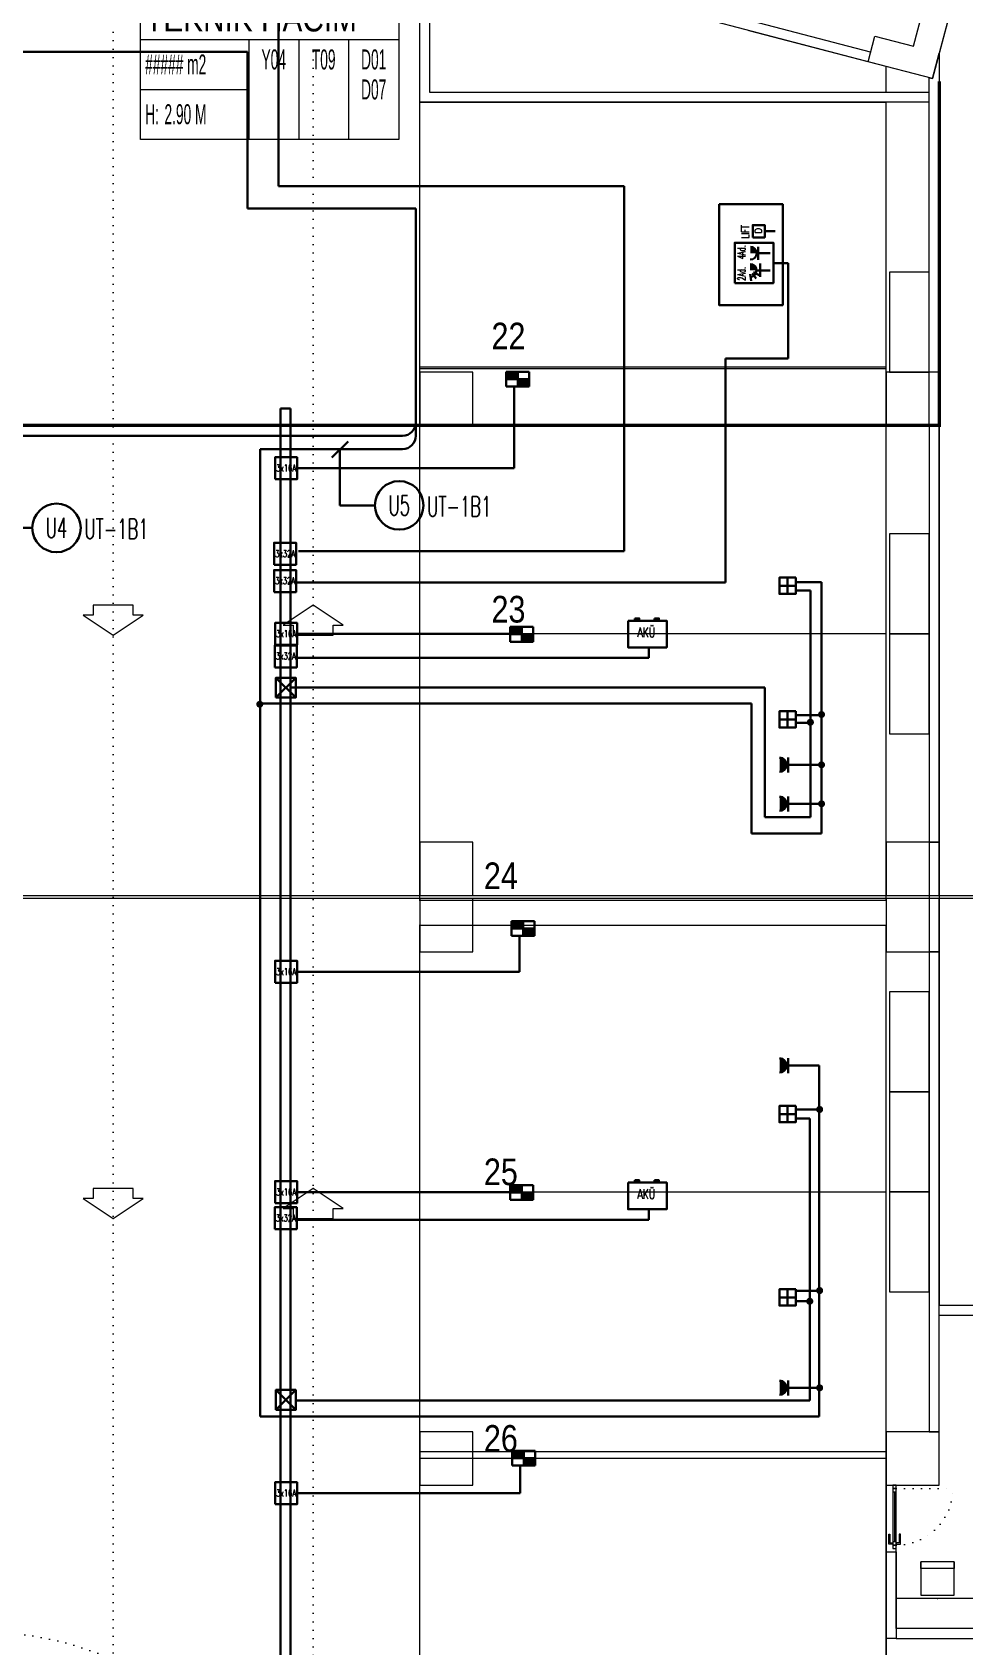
# Model space of a CAD drawing. Header units: metres. Extents: x -13194 to 152406, y -4219 to 19791.
# Drawn here: x 58534 to 59932, y 4559 to 6980 of the extents above; entities that cross this region are included whole.
import ezdxf
from ezdxf.enums import TextEntityAlignment as Align

# ---------------------------------------------------------------- set-up
doc = ezdxf.new("R2010")
doc.units = ezdxf.units.M
doc.header["$LTSCALE"] = 100
doc.header["$MEASUREMENT"] = 0
doc.linetypes.add('DOT2', pattern=[0.125, 0, -0.125])
doc.linetypes.add('HIDDEN', pattern=[0.375, 0.25, -0.125])
doc.layers.get('0').update_dxf_attribs({"color": 9, "lineweight": 9})
for name, color, linetype, lineweight in [('00', 9, 'Continuous', 9), ('01', 9, 'Continuous', 9), ('05', 9, 'Continuous', 9), ('06B', 9, 'Continuous', 9), ('06D', 9, 'Continuous', 9), ('10', 9, 'Continuous', 9), ('15', 9, 'Continuous', 9), ('20', 9, 'DOT2', 9), ('21', 9, 'Continuous', 9), ('21_mahal200', 9, 'Continuous', 9), ('30', 41, 'Continuous', 9), ('E-BUSBAR', 7, 'Continuous', 30), ('E-DATA LIFT PRIZI', 7, 'Continuous', 30), ('E-DUVARA MONTE PRİZ KUTUSU', 7, 'Continuous', 30), ('E-EKİPMAN PANOSU', 7, 'Continuous', 30), ('E-KABLO', 7, 'Continuous', 30), ('E-KOMBİNE ETANŞ PRİZ (2x1 FAZ+4x3 FAZ)', 7, 'Continuous', 30), ('E-LINYE', 7, 'Continuous', 30), ('E-UPS PRİZ', 7, 'Continuous', 30)]:
    doc.layers.add(name, color=color, linetype=linetype, lineweight=lineweight)
doc.styles.add('Arial', font='arial.ttf', dxfattribs={"height": 2.5})
doc.styles.add('E-YAZI', font='txttw.shx')
doc.styles.add('MuuM_TEXT-STANDART', font='ARIALN.TTF')

# ---------------------------------------------------------------- blocks, each defined once
blk = doc.blocks.new('10_DUVARA MONTE PRİZ KUTUSU')
at = {"layer": 'E-DUVARA MONTE PRİZ KUTUSU', "color": 4}
for p, q in [((24.5, 0), (-24.5, 0)), ((0, 24.5), (0, -24.5))]:
    blk.add_line(p, q, dxfattribs=at)
blk.add_lwpolyline([(-24.5, -24.5), (24.5, -24.5), (24.5, 24.5), (-24.5, 24.5)], close=True, dxfattribs=at)
blk = doc.blocks.new('100_UPS PRİZ')
at = {"layer": 'E-UPS PRİZ', "color": 4}
for p, q in [((-1.22, 2.14), (1.28, 2.14)), ((0, 2.4), (0, 0))]:
    blk.add_line(p, q, dxfattribs=at)
at = {"layer": 'E-UPS PRİZ', "color": 4, "const_width": 1.2}
blk.add_lwpolyline([(-0.6, 3.58, 0.97398), (0.6, 3.58, 0.97398)], format="xyb", dxfattribs=at)
at = {"layer": 'E-UPS PRİZ', "color": 4}
blk.add_arc((0, 3.6), 1.2, 180.7551, 0.7551, dxfattribs=at)
blk = doc.blocks.new('BUSBAR ÇIKIŞ')
at = {"layer": 'E-BUSBAR'}
for p, q in [((-15, 30), (15, 0)), ((-15, 0), (15, 30))]:
    blk.add_line(p, q, dxfattribs=at)
at = {"layer": 'E-BUSBAR', "color": 5}
blk.add_line((-7.5, 30), (7.5, 30), dxfattribs=at)
blk.add_line((-7.5, 30), (7.5, 30), dxfattribs=at)
blk.add_lwpolyline([(-15, 0), (15, 0), (15, 30), (-15, 30)], close=True, dxfattribs=at)
blk = doc.blocks.new('100_EKİPMAN PANOSU')
at = {"layer": 'E-EKİPMAN PANOSU', "color": 4}
for p, q in [((-3.07, 3.95), (3.07, 3.95)), ((-3.07, 0), (-3.07, 3.95)), ((-3.07, 1.97), (3.07, 1.97)), ((3.07, 0), (-3.07, 0)), ((0, 3.95), (0, 0)), ((3.07, 3.95), (3.07, 0))]:
    blk.add_line(p, q, dxfattribs=at)
for points in [[(-3.07, 1.97), (0, 1.97), (-3.07, 0), (0, 0)], [(0, 3.95), (3.07, 3.95), (0, 1.97), (3.07, 1.97)]]:
    blk.add_solid(points, dxfattribs=at)
blk = doc.blocks.new('E-3X16A BUSBAR CIKIS KUTUSU')
at = {"layer": 'E-BUSBAR', "color": 30}
blk.add_line((-83, 162), (82, 162), dxfattribs=at)
blk.add_line((-83, 162), (82, 162), dxfattribs=at)
at = {"layer": 'E-BUSBAR', "color": 6}
blk.add_lwpolyline([(-166, -168), (164, -168), (164, 162), (-166, 162)], close=True, dxfattribs=at)
at = {"layer": 'E-BUSBAR', "color": 6, "style": 'E-YAZI', "width": 0.7}
blk.add_text('3x16A', height=105, dxfattribs=at).set_placement((0, 0), align=Align.MIDDLE)
blk = doc.blocks.new('E-3X32A BUSBAR CIKIS KUTUSU')
at = {"layer": 'E-BUSBAR', "color": 2}
blk.add_line((-83, 162), (82, 162), dxfattribs=at)
blk.add_line((-83, 162), (82, 162), dxfattribs=at)
blk.add_lwpolyline([(-166, -168), (164, -168), (164, 162), (-166, 162)], close=True, dxfattribs=at)
at = {"layer": 'E-BUSBAR', "color": 2, "style": 'E-YAZI', "width": 0.7}
blk.add_text('3x32A', height=105, dxfattribs=at).set_placement((0, 0), align=Align.MIDDLE)
blk = doc.blocks.new('E-AKU SARJ VE ENERJI UNITESI')
at = {"layer": 'E-KOMBİNE ETANŞ PRİZ (2x1 FAZ+4x3 FAZ)', "color": 2}
for points in [[(-290, 399), (290, 399), (290, 0), (-290, 0)], [(-186, 434), (-122, 434), (-122, 399), (-186, 399)], [(108, 434), (172, 434), (172, 399), (108, 399)]]:
    blk.add_lwpolyline(points, close=True, dxfattribs=at)
at = {"layer": 'E-KOMBİNE ETANŞ PRİZ (2x1 FAZ+4x3 FAZ)', "color": 2, "style": 'E-YAZI', "width": 0.7}
blk.add_text('AKÜ', height=147, dxfattribs=at).set_placement((-16, 243), align=Align.MIDDLE)
blk = doc.blocks.new('E-KOMBİNE ETANŞ PRİZ (2x1 FAZ+4x3 FAZ)')
at = {"layer": 'E-KOMBİNE ETANŞ PRİZ (2x1 FAZ+4x3 FAZ)', "color": 3}
for p, q in [((-33.8, 69.6), (-53.6, 66.6)), ((-31.9, 63.7), (-47.2, 51.8)), ((-27.7, 60), (-36.5, 42.9))]:
    blk.add_line(p, q, dxfattribs=at)
at = {"layer": 'E-KOMBİNE ETANŞ PRİZ (2x1 FAZ+4x3 FAZ)', "color": 4}
for p, q in [((-22.8, 50.8), (-22.8, 10.2)), ((28.9, 50.3), (28.9, 10.2)), ((-42.2, 39.9), (-2.2, 39.9)), ((48.6, 46.1), (8.6, 46.1))]:
    blk.add_line(p, q, dxfattribs=at)
at = {"layer": 'E-KOMBİNE ETANŞ PRİZ (2x1 FAZ+4x3 FAZ)', "color": 3}
blk.add_lwpolyline([(-60.6, 116.2), (60.6, 116.2), (60.6, 0), (-60.6, 0)], close=True, dxfattribs=at)
at = {"layer": 'E-KOMBİNE ETANŞ PRİZ (2x1 FAZ+4x3 FAZ)', "color": 4, "const_width": 19.2}
for points in [[(-22.8, 60.4, 0.414214), (-13.1, 69.9)], [(28.9, 59.7, 0.414214), (38.7, 69.1)]]:
    blk.add_lwpolyline(points, format="xyb", dxfattribs=at)
at = {"layer": 'E-KOMBİNE ETANŞ PRİZ (2x1 FAZ+4x3 FAZ)', "color": 4}
for centre in [(-22.7, 70), (29.1, 69.5)]:
    blk.add_arc(centre, 19.2, 179.2449, 359.2449, dxfattribs=at)
at = {"layer": 'E-KOMBİNE ETANŞ PRİZ (2x1 FAZ+4x3 FAZ)', "color": 1, "style": 'E-YAZI', "width": 0.6}
for s, p in [('2Ad.', (-53.3, 83.6)), ('4Ad.', (11.6, 83.6))]:
    blk.add_text(s, height=24, dxfattribs=at).set_placement(p)
blk = doc.blocks.new('E-DATA LIFT PRIZI')
at = {"layer": 'E-DATA LIFT PRIZI', "color": 2}
blk.add_line((0, 0), (0, 42), dxfattribs=at)
blk.add_lwpolyline([(-24.6, 89.6), (24.6, 89.6), (24.6, 42), (-24.6, 42)], close=True, dxfattribs=at)
at = {"layer": 'E-DATA LIFT PRIZI', "color": 2, "style": 'E-YAZI', "width": 0.7}
blk.add_text('LIFT', height=30, dxfattribs=at).set_placement((-28, 104.2))
at = {"layer": 'E-DATA LIFT PRIZI', "color": 2, "style": 'E-YAZI'}
blk.add_text('D', height=25.6, dxfattribs=at).set_placement((-8.8, 54.6))
blk = doc.blocks.new('p-kolon_80x80')
blk.add_lwpolyline([(-40, -40), (40, -40), (40, 40), (-40, 40)], close=True)
blk = doc.blocks.new('1.bod.mimari.elk')
at = {"layer": '01'}
for points in [[(3643.2, -1655.6), (3701.4, -1670.8), (3819, -1227.3), (3857.7, -1237.5), (3729.8, -1719.6), (3633.1, -1694.3)], [(3633.1, -1694.3), (3643.2, -1655.6)]]:
    blk.add_lwpolyline(points, dxfattribs=at)
for p in [(3000, -2200), (3700, -2200), (3000, -2905), (3700, -2905), (3000, -2990), (3700, -2990), (3000, -3790), (3700, -3790)]:
    blk.add_blockref('p-kolon_80x80', p, dxfattribs=at)
blk = doc.blocks.new('p-b1 tavan lejant')
at = {"layer": '30'}
for points in [[(59660, -18110), (59660, -18071.3), (59373.6, -17996.4), (58979.9, -17357.5), (58975, -17357.5), (58975, -18110)], [(59725, -18610), (59725, -18125), (58960, -18125), (58960, -17365), (56940, -17365), (56940, -18610), (56860, -18610), (56860, -19235), (56940, -19235), (56940, -19315), (56940, -19400), (56860, -19400), (56860, -21000), (57640, -21000), (57640, -20920), (57640, -20920), (57640, -18610), (59659.7, -18610)], [(58960, -24185), (57640, -24185), (57640, -18610), (59725, -18610), (59725, -20120), (59660, -20120), (59660, -21000), (59725, -21000), (59725, -21720), (59660, -21720), (59660, -23320), (58960, -23320)], [(60425, -20200), (60425, -20415), (59675, -20415), (59675, -20200), (59740, -20200), (59740, -19945), (60380, -19945), (60380, -20200)]]:
    blk.add_lwpolyline(points, close=True, dxfattribs=at)
blk.add_lwpolyline([(59857.7, -17607.5), (59740, -18051.2), (59740, -19930), (60380, -19930)], dxfattribs=at)
blk = doc.blocks.new('p-işyeri')
at = {"color": 0, "const_width": 2}
blk.add_lwpolyline([(200, 0), (200, 700), (-200, 700), (-200, 0)], close=True, dxfattribs=at)
blk = doc.blocks.new('p-dilatasyon yeri')
at = {"layer": '06D'}
for points in [[(0, 5685), (5355, 5685)], [(5355, 5680), (0, 5680)]]:
    blk.add_lwpolyline(points, dxfattribs=at)
blk = doc.blocks.new('p-birim')
blk.add_lwpolyline([(0, 0), (1, 0), (1, 1), (0, 1)], close=True)
blk = doc.blocks.new('0_arrow1')
at = {"linetype": 'ByBlock', "lineweight": -2}
blk.add_lwpolyline([(15, -22.5), (-15, -22.5), (-15, -15), (-22.5, -15), (0, 0), (22.5, -15), (15, -15)], close=True, dxfattribs=at)
blk.add_point((0, 0))
blk = doc.blocks.new('p-sandalye-03')
for points in [[(-5, -25.1), (-5, 24.9), (-55, 24.9), (-55, -25.1), (-5, -25.1)], [(-55, 24.9), (-45, 24.9), (-45, -25.1), (-55, -25.1)]]:
    blk.add_lwpolyline(points)
blk.add_point((0, -0.1))
blk = doc.blocks.new('p-al-01')
at = {"layer": '06B'}
for points in [[(27, 4.3), (27, 10.6), (42, 10.6), (42, 8.7), (29.3, 8.7), (29.3, 8.7), (29.3, 4.3), (27, 4.3)], [(27, -0.7), (27, -6.9), (42, -6.9), (42, -5), (29.3, -5), (29.3, -5), (29.3, -0.7), (27, -0.7)]]:
    blk.add_lwpolyline(points, dxfattribs=at)
at = {"layer": '06D'}
for p, q in [((115.7, 4.3), (28.8, 4.3)), ((28.8, -0.7), (115.7, -0.7))]:
    blk.add_line(p, q, dxfattribs=at)
at = {"layer": '10'}
for points in [[(25.7, -0.7), (25.7, 4.3), (20.7, 4.3), (20.7, -0.7)], [(30.7, -0.7), (30.7, 4.3), (25.7, 4.3), (25.7, -0.7)], [(110.7, -0.7), (110.7, 4.3), (105.7, 4.3), (105.7, -0.7)], [(115.7, -0.7), (115.7, 4.3), (110.7, 4.3), (110.7, -0.7)]]:
    blk.add_lwpolyline(points, close=True, dxfattribs=at)
at = {"layer": '15'}
blk.add_lwpolyline([(105.7, 1.8), (30.7, 1.8)], dxfattribs=at)
at = {"layer": '20'}
blk.add_lwpolyline([(110.7, -0.7), (110.7, -85.7)], dxfattribs=at)
blk.add_arc((110.7, -0.7), 85, 180, 270, dxfattribs=at)
blk = doc.blocks.new('0_roomno2')
blk.add_lwpolyline([(19.38, -10.5), (0, -10.5), (0, 0), (19.38, 0)], close=True)
for points in [[(0, -3), (19.38, -3)], [(8.12, -3), (8.12, -10.5)], [(11.88, -3), (11.88, -10.5)], [(15.62, -3), (15.62, -10.5)], [(0, -6.75), (8.12, -6.75)]]:
    blk.add_lwpolyline(points)
at = {"style": 'MuuM_TEXT-STANDART', "width": 0.6}
blk.add_text('H:', height=1.5, dxfattribs=at).set_placement((0.35, -8.61), align=Align.MIDDLE_LEFT)
at = {"style": 'Arial'}
blk.add_attdef('ODANO', (0, 1.17), '', height=2, dxfattribs=at)
blk.add_attdef('MEKANADI', text='', height=2, dxfattribs=at).set_placement((0.35, -3), align=Align.BOTTOM_LEFT)
at = {"style": 'MuuM_TEXT-STANDART', "width": 0.6}
for tag, p in [('M2', (0.35, -4.88)), ('TEMIZTAVANYUKSEKLIGI', (1.8, -8.61))]:
    blk.add_attdef(tag, text='', height=1.5, dxfattribs=at).set_placement(p, align=Align.MIDDLE_LEFT)
for tag, p in [('YER01', (10, -4.5)), ('TAVAN01', (13.75, -4.5)), ('DUVAR01', (17.5, -4.5)), ('YER02', (10, -6.75)), ('TAVAN02', (13.75, -6.75)), ('DUVAR02', (17.5, -6.75)), ('YER03', (10, -9)), ('TAVAN03', (13.75, -9)), ('DUVAR03', (17.5, -9))]:
    blk.add_attdef(tag, text='', height=1.5, dxfattribs=at).set_placement(p, align=Align.MIDDLE_CENTER)
blk = doc.blocks.new('1.bod.mimari1.elk')
at = {"layer": '00'}
for p, q in [((3740, -3030), (3725, -3030)), ((3725, -3030), (3725, -3750)), ((3740, -3575), (3740, -3030)), ((3740, -3750), (3740, -3575)), ((3725, -3750), (3740, -3750))]:
    blk.add_line(p, q, dxfattribs=at)
for points in [[(3725, -1755), (2960, -1755), (2960, -1560)], [(2975, -1560), (2975, -1740), (3725, -1740)], [(3636.87, -1679.79), (3458.59, -1633.16)], [(3633.07, -1694.3), (3454.79, -1647.67)], [(3725, -1718.35), (3725, -1718.35), (3725, -1718.35), (3729.82, -1719.61), (3740, -1681.22), (3740, -2160), (3725, -2160), (3725, -1718.35), (3725, -1718.35)]]:
    blk.add_lwpolyline(points, dxfattribs=at)
for points in [[(3725, -2240), (3725, -2865), (3740, -2865), (3740, -2240)], [(3675, -3930), (3675, -4060), (3660, -4060), (3660, -3930)]]:
    blk.add_lwpolyline(points, close=True, dxfattribs=at)
at = {"layer": '06D', "linetype": 'DOT2'}
for points in [[(2500, -1650), (2500, -7740, 0.4142136), (3100, -8340), (12425, -8340)], [(2800, -1678.64), (2800, -7740, 0.4142136), (3100, -8040), (11395.6, -8040)]]:
    blk.add_lwpolyline(points, format="xyb", dxfattribs=at)
blk.add_arc((2300, -4550), 500, 0, 90, dxfattribs=at)
at = {"layer": '20', "ltscale": 2, "const_width": 5}
blk.add_lwpolyline([(860, -7830), (1640, -7830), (1640, -4630), (1640, -4630), (1640, -3830), (1640, -3830), (1640, -2240), (3740, -2240), (3740, -1723.58)], dxfattribs=at)
for name, p in [('p-b1 tavan lejant', (-56000, 16370)), ('p-dilatasyon yeri', (0, -8630))]:
    blk.add_blockref(name, p)
at = {"rotation": 90.00000000000001}
blk.add_blockref('p-al-01', (3674.6, -3945.67), dxfattribs=at)
at = {"layer": '05', "xscale": 60.00000000000003, "yscale": 150}
for p in [(3665, -2160), (3665, -2552.5), (3665, -2702.5), (3665, -3240), (3665, -3390), (3665, -3540)]:
    blk.add_blockref('p-birim', p, dxfattribs=at)
at = {"layer": '05', "rotation": 270}
blk.add_blockref('p-sandalye-03', (3737.5, -4000), dxfattribs=at)
at = {"layer": '05', "xscale": 60, "yscale": 750, "rotation": 90}
blk.add_blockref('p-birim', (4425, -4060), dxfattribs=at)
at = {"layer": '06D', "color": 89, "linetype": 'HIDDEN', "true_color": 0x2e4d23, "rotation": 90}
for p in [(3660, -1955), (3660, -2352.5), (3660, -2752.5), (3660, -3190), (3660, -3590), (3660, -3980)]:
    blk.add_blockref('p-işyeri', p, dxfattribs=at)
at = {"layer": '06D', "xscale": -2, "yscale": 2, "zscale": 2, "rotation": 180}
for p in [(2500, -2554.68), (2500, -3430)]:
    blk.add_blockref('0_arrow1', p, dxfattribs=at)
at = {"layer": '06D', "xscale": -2, "yscale": 2, "zscale": 2}
for p in [(2800, -2509.68), (2800, -3385)]:
    blk.add_blockref('0_arrow1', p, dxfattribs=at)
at = {"layer": '21_mahal200'}
ref = blk.add_blockref('0_roomno2', (2540.94, -1600.8), dxfattribs=dict(at, xscale=20, yscale=20, zscale=20))
ref.add_attrib('ODANO', 'B1-02', (2540.94, -1592.16), dxfattribs={"layer": '0', "height": 40, "style": 'Arial'})
ref.add_attrib('MEKANADI', 'TEKNİK HACİM', dxfattribs={"layer": '0', "height": 40, "style": 'Arial', "width": 0.8}).set_placement((2547.94, -1660.8), align=Align.BOTTOM_LEFT)
ref.add_attrib('M2', '##### m2', dxfattribs={"layer": '0', "height": 30, "style": 'MuuM_TEXT-STANDART', "width": 0.6}).set_placement((2547.94, -1698.3), align=Align.MIDDLE_LEFT)
ref.add_attrib('TEMIZTAVANYUKSEKLIGI', '2.90 M', dxfattribs={"layer": '0', "height": 30, "style": 'MuuM_TEXT-STANDART', "width": 0.6}).set_placement((2576.94, -1772.96), align=Align.MIDDLE_LEFT)
ref.add_attrib('YER01', 'Y04', dxfattribs={"layer": '0', "height": 30, "style": 'MuuM_TEXT-STANDART', "width": 0.6}).set_placement((2740.94, -1690.8), align=Align.MIDDLE_CENTER)
ref.add_attrib('TAVAN01', 'T09', dxfattribs={"layer": '0', "height": 30, "style": 'MuuM_TEXT-STANDART', "width": 0.6}).set_placement((2815.94, -1690.8), align=Align.MIDDLE_CENTER)
ref.add_attrib('DUVAR01', 'D01', dxfattribs={"layer": '0', "height": 30, "style": 'MuuM_TEXT-STANDART', "width": 0.6}).set_placement((2890.94, -1690.8), align=Align.MIDDLE_CENTER)
ref.add_attrib('DUVAR02', 'D07', dxfattribs={"layer": '0', "height": 30, "style": 'MuuM_TEXT-STANDART', "width": 0.6}).set_placement((2890.94, -1735.8), align=Align.MIDDLE_CENTER)
at = {"layer": '21', "style": 'MuuM_TEXT-STANDART'}
for s, p in [('22', (3067.8, -2137.78)), ('23', (3067.8, -2547.66)), ('24', (3056.39, -2947.66)), ('25', (3056.39, -3391.88)), ('26', (3056.39, -3791.88))]:
    blk.add_text(s, height=40, dxfattribs=at).set_placement(p, align=Align.BOTTOM_LEFT)

msp = doc.modelspace()

# ---------------------------------------------------------------- linework, layer by layer
at = {"layer": 'E-BUSBAR', "color": 3}
for p, q in [((58906.4, 6415.7), (58906.4, 6386.9)), ((58906.4, 6415.7), (58906.4, 6386.9)), ((58906.4, 6415.7), (58921.4, 6415.7)), ((58921.4, 6415.7), (58921.4, 6386.9)), ((58921.4, 6415.7), (58921.4, 6386.9)), ((58906.4, 6405.5), (58906.4, 3221.6)), ((58906.4, 6405.5), (58906.4, 3151.6)), ((58921.4, 6405.5), (58921.4, 3221.6)), ((58921.4, 6405.5), (58921.4, 3151.6))]:
    msp.add_line(p, q, dxfattribs=at)
at = {"layer": 'E-KABLO', "color": 6}
for p, q in [((59257.2, 6325.8), (59257.2, 6448.6)), ((58931.2, 6325.8), (59257.2, 6325.8)), ((58931.2, 6077.3), (59257.2, 6077.3)), ((59265.2, 5570.4), (59265.2, 5624.2)), ((58931.2, 5570.4), (59265.2, 5570.4)), ((58931.2, 5239.8), (59257.2, 5239.8)), ((59266.2, 4787.8), (59266.2, 4829.6)), ((58931.2, 4787.8), (59266.2, 4787.8))]:
    msp.add_line(p, q, dxfattribs=at)
at = {"layer": 'E-KABLO', "color": 5}
for p, q in [((59679.6, 6142.5), (59701.7, 6142.5)), ((59701.7, 6142.5), (59701.7, 5802.1)), ((58920, 6035.1), (58921.4, 6035.1)), ((58920, 5996.6), (59633.1, 5996.6)), ((59633.1, 5996.6), (59633.1, 5802.1)), ((59679.6, 5943.6), (59701.7, 5943.6)), ((59701.7, 5802.1), (59633.1, 5802.1)), ((59679.6, 5350.3), (59700.7, 5350.3)), ((59700.7, 5350.3), (59700.7, 4926.9)), ((59679.6, 5075.9), (59700.7, 5075.9)), ((58930, 4926.9), (59700.7, 4926.9))]:
    msp.add_line(p, q, dxfattribs=at)
at = {"layer": 'E-KABLO'}
msp.add_lwpolyline([(59564.7, 6722), (59660.2, 6722), (59660.2, 6570.6), (59564.7, 6570.6)], close=True, dxfattribs=at)
at = {"layer": 'E-KABLO', "color": 4, "const_width": 5.25}
for points in [[(58872.6, 5971.7, 1), (58877.8, 5971.7, 1)], [(59721, 5956.3, -1), (59715.8, 5956.3, -1)], [(59721, 5880.9, -1), (59715.8, 5880.9, -1)], [(59721, 5822.4, -1), (59715.8, 5822.4, -1)], [(59718.2, 5363.7, -1), (59712.9, 5363.7, -1)], [(59718.2, 5092, -1), (59712.9, 5092, -1)], [(59718.2, 4946, -1), (59712.9, 4946, -1)]]:
    msp.add_lwpolyline(points, format="xyb", close=True, dxfattribs=at)
at = {"layer": 'E-KABLO', "color": 5, "const_width": 5.25}
for points in [[(59704.3, 5944.7, -1), (59699, 5944.7, -1)], [(59703.4, 5075.9, -1), (59698.1, 5075.9, -1)]]:
    msp.add_lwpolyline(points, format="xyb", close=True, dxfattribs=at)
at = {"layer": 'E-KOMBİNE ETANŞ PRİZ (2x1 FAZ+4x3 FAZ)', "color": 2}
for p, q in [((58903.2, 6749.3), (58903.2, 7040.3)), ((59422.2, 6749.3), (58903.2, 6749.3)), ((59422.2, 6201.3), (59422.2, 6749.3)), ((59668.2, 6633.3), (59646.2, 6633.3)), ((59668.2, 6490.3), (59668.2, 6633.3)), ((59574.2, 6154.3), (59574.2, 6490.3)), ((59574.2, 6490.3), (59668.2, 6490.3)), ((58933.2, 6201.3), (59422.2, 6201.3)), ((58931.2, 6154.3), (59574.2, 6154.3)), ((59459.2, 6056.3), (59459.2, 6041.3)), ((58930.2, 6041.3), (59459.2, 6041.3)), ((59459.2, 5213.3), (59459.2, 5198.3)), ((58930.2, 5198.3), (59459.2, 5198.3))]:
    msp.add_line(p, q, dxfattribs=at)
at = {"layer": 'E-LINYE', "color": 4}
for p, q in [((56681.5, 6950.4), (58856.9, 6950.4)), ((58856.9, 6950.4), (58856.9, 6715.8)), ((58856.9, 6715.8), (59109.5, 6715.8)), ((59109.5, 6715.8), (59109.5, 6373.4)), ((58450.3, 6374.6), (59089.5, 6374.6)), ((58875.8, 6354.6), (59089.5, 6354.6)), ((58875.8, 4902.8), (58875.8, 6354.6)), ((59679.5, 6155), (59718.4, 6155)), ((59718.4, 6155), (59718.4, 5778)), ((59613.1, 5972.6), (58875.8, 5972.6)), ((59613.1, 5972.6), (59613.1, 5778)), ((59679.5, 5955.3), (59718.4, 5955.3)), ((59679.5, 5880.9), (59718.4, 5880.9)), ((59679.5, 5822.4), (59718.4, 5822.4)), ((59718.4, 5778), (59613.1, 5778)), ((59679.5, 5429.7), (59715, 5429.7)), ((59715, 5429.7), (59715, 4902.8)), ((59679.5, 5363.7), (59715.5, 5363.7)), ((59680.4, 5091.4), (59710.4, 5091.4)), ((59679.5, 4946), (59715.5, 4946)), ((59715, 4902.8), (58875.8, 4902.8))]:
    msp.add_line(p, q, dxfattribs=at)
at = {"layer": 'E-LINYE', "color": 7, "linetype": 'Continuous'}
for p, q in [((58983.6, 6341.8), (59007.9, 6366.1)), ((58995.6, 6355), (58995.6, 6270.1)), ((59048.1, 6270.1), (58995.6, 6270.1)), ((58533.7, 6236.3), (58450.3, 6236.3))]:
    msp.add_line(p, q, dxfattribs=at)
for centre in [(59084.5, 6270.1), (58570.1, 6236.3)]:
    msp.add_circle(centre, 36.4, dxfattribs=at)
at = {"layer": 'E-LINYE', "color": 4}
for centre in [(59089.5, 6394.6), (59089.5, 6374.6)]:
    msp.add_arc(centre, 20, 270, 0, dxfattribs=at)

# ---------------------------------------------------------------- block references
at = {"layer": '06D'}
for name in ['1.bod.mimari.elk', '1.bod.mimari1.elk']:
    msp.add_blockref(name, (56155.2, 8630), dxfattribs=at)
at = {"layer": 'E-BUSBAR', "color": 4, "xscale": 0.1, "yscale": 0.1, "zscale": 0.1}
for name, p in [('E-3X16A BUSBAR CIKIS KUTUSU', (58914.7, 6326.1)), ('E-3X32A BUSBAR CIKIS KUTUSU', (58913.2, 6197.9)), ('E-3X32A BUSBAR CIKIS KUTUSU', (58913.2, 6156.9)), ('E-3X16A BUSBAR CIKIS KUTUSU', (58914.7, 6077.6)), ('E-3X32A BUSBAR CIKIS KUTUSU', (58914.2, 6043.9)), ('E-3X16A BUSBAR CIKIS KUTUSU', (58914.7, 5570.7)), ('E-3X16A BUSBAR CIKIS KUTUSU', (58914.7, 5240.1)), ('E-3X32A BUSBAR CIKIS KUTUSU', (58914.2, 5200.9)), ('E-3X16A BUSBAR CIKIS KUTUSU', (58914.7, 4788.1))]:
    msp.add_blockref(name, p, dxfattribs=at)
at = {"layer": 'E-DATA LIFT PRIZI', "color": 1, "xscale": 0.375, "yscale": 0.375, "zscale": 0.375, "rotation": 89.99999999999999}
msp.add_blockref('E-DATA LIFT PRIZI', (59648.8, 6681.4), dxfattribs=at)
at = {"layer": 'E-DUVARA MONTE PRİZ KUTUSU', "color": 3, "xscale": 0.5, "yscale": 0.5, "zscale": 0.5, "rotation": 180}
for p in [(59667.4, 6149.5), (59667.4, 5948.9), (59667.4, 5356.7), (59667.4, 5081.7)]:
    msp.add_blockref('10_DUVARA MONTE PRİZ KUTUSU', p, dxfattribs=at)
at = {"layer": 'E-EKİPMAN PANOSU', "xscale": -5.600000000000001, "yscale": 5.600000000000001, "zscale": 5.600000000000001}
for p in [(59262.4, 6448.6), (59268.4, 6065.6), (59270.4, 5624.2), (59268.4, 5228.1), (59271.4, 4829.6)]:
    msp.add_blockref('100_EKİPMAN PANOSU', p, dxfattribs=at)
at = {"layer": 'E-KABLO', "color": 6}
for p in [(58914.3, 5981.6), (58914.3, 4912.9)]:
    msp.add_blockref('BUSBAR ÇIKIŞ', p, dxfattribs=at)
at = {"layer": 'E-KOMBİNE ETANŞ PRİZ (2x1 FAZ+4x3 FAZ)', "color": 3, "xscale": 0.5, "yscale": 0.5, "zscale": 0.5, "rotation": 90}
msp.add_blockref('E-KOMBİNE ETANŞ PRİZ (2x1 FAZ+4x3 FAZ)', (59646.2, 6634), dxfattribs=at)
at = {"layer": 'E-KOMBİNE ETANŞ PRİZ (2x1 FAZ+4x3 FAZ)', "color": 4, "xscale": 0.1, "yscale": 0.1, "zscale": 0.1}
for p in [(59457, 6057), (59457, 5214)]:
    msp.add_blockref('E-AKU SARJ VE ENERJI UNITESI', p, dxfattribs=at)
at = {"layer": 'E-UPS PRİZ', "xscale": -9, "yscale": 9, "zscale": 9, "rotation": 90}
for p in [(59687.7, 5881), (59687.7, 5822.5), (59687.7, 5429.8), (59687.7, 4946.1)]:
    msp.add_blockref('100_UPS PRİZ', p, dxfattribs=at)

# ---------------------------------------------------------------- texts
at = {"layer": 'E-LINYE', "color": 7, "linetype": 'Continuous', "style": 'E-YAZI', "width": 0.6}
for s, p in [('U5', (59084.5, 6270.1)), ('UT-1B1', (59174.5, 6268.6)), ('U4', (58570.1, 6236.3)), ('UT-1B1', (58660, 6234.8))]:
    msp.add_text(s, height=30, dxfattribs=at).set_placement(p, align=Align.MIDDLE_CENTER)

doc.saveas('drawing.dxf')
